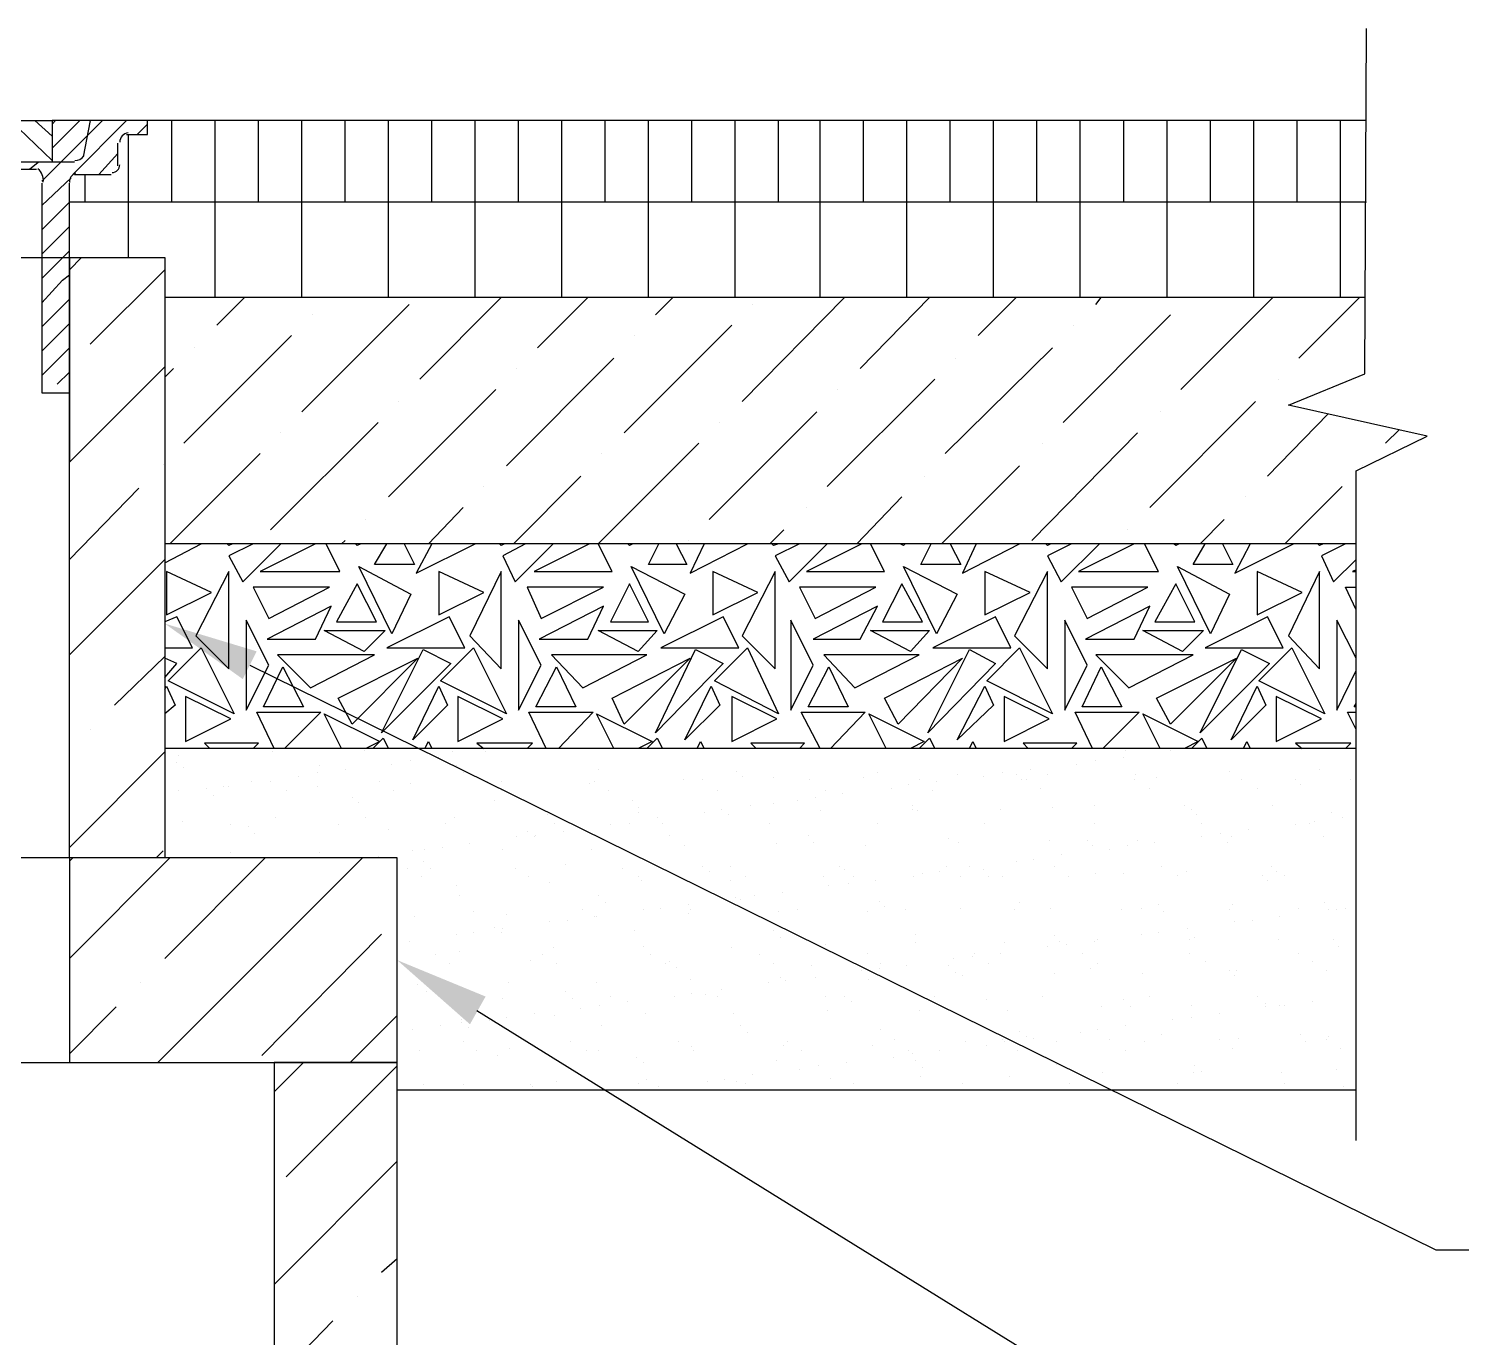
# Model space of a CAD drawing. Extents: x 8646 to 18206, y -17605 to -192.
# Drawn here: x 11475.99 to 11511, y -8097.04 to -8065.07 of the extents above; entities that cross this region are included whole.
import ezdxf

# ---------------------------------------------------------------- set-up
doc = ezdxf.new("R2010")
doc.units = 0
for name, color, linetype in [('PDF__0', 7, 'CONTINUOUS'), ('PDF__КОНСТРУКЦИЯ_КОЛОДЦА', 7, 'CONTINUOUS'), ('PDF__ПОС', 7, 'CONTINUOUS'), ('PDF__ПРОЕКТ', 7, 'CONTINUOUS'), ('PDF__УСИЛЕНИЕ', 7, 'CONTINUOUS')]:
    doc.layers.add(name, color=color, linetype=linetype)

msp = doc.modelspace()

# ---------------------------------------------------------------- linework, layer by layer
at = {"layer": 'PDF__0', "linetype": 'CONTINUOUS'}
for points in [[(11508.685, -8067.312), (11478.893, -8067.312)], [(11479.486, -8069.304), (11479.486, -8067.312)], [(11480.545, -8069.304), (11480.545, -8067.312)], [(11481.605, -8069.304), (11481.605, -8067.312)], [(11482.664, -8069.304), (11482.664, -8067.312)], [(11483.724, -8069.304), (11483.724, -8067.312)], [(11484.783, -8069.304), (11484.783, -8067.312)], [(11485.843, -8069.304), (11485.843, -8067.312)], [(11486.902, -8069.304), (11486.902, -8067.312)], [(11487.962, -8069.304), (11487.962, -8067.312)], [(11489.021, -8069.304), (11489.021, -8067.312)], [(11490.081, -8069.304), (11490.081, -8067.312)], [(11491.14, -8069.304), (11491.14, -8067.312)], [(11492.2, -8069.304), (11492.2, -8067.312)], [(11493.259, -8069.304), (11493.259, -8067.312)], [(11494.318, -8069.304), (11494.318, -8067.312)], [(11495.336, -8069.304), (11495.336, -8067.312)], [(11496.395, -8069.304), (11496.395, -8067.312)], [(11497.455, -8069.304), (11497.455, -8067.312)], [(11498.514, -8069.304), (11498.514, -8067.312)], [(11499.573, -8069.304), (11499.573, -8067.312)], [(11500.633, -8069.304), (11500.633, -8067.312)], [(11501.692, -8069.304), (11501.692, -8067.312)], [(11502.752, -8069.304), (11502.752, -8067.312)], [(11503.811, -8069.304), (11503.811, -8067.312)], [(11504.871, -8069.304), (11504.871, -8067.312)], [(11505.93, -8069.304), (11505.93, -8067.312)], [(11506.99, -8069.304), (11506.99, -8067.312)], [(11508.049, -8069.304), (11508.049, -8067.312)], [(11478.426, -8069.304), (11478.426, -8067.651)], [(11477.367, -8069.304), (11477.367, -8068.626)], [(11508.685, -8069.304), (11476.986, -8069.304)], [(11508.642, -8071.635), (11479.316, -8071.635)], [(11480.588, -8072.313), (11481.266, -8071.635)], [(11485.546, -8073.627), (11487.538, -8071.635)], [(11488.428, -8072.864), (11489.657, -8071.635)], [(11491.31, -8072.059), (11491.733, -8071.635)], [(11493.429, -8074.178), (11495.929, -8071.635)], [(11496.31, -8073.373), (11498.005, -8071.635)], [(11499.192, -8072.567), (11500.124, -8071.635)], [(11502.074, -8071.805), (11502.201, -8071.635)], [(11504.15, -8073.881), (11506.396, -8071.635)], [(11507.032, -8073.118), (11508.515, -8071.635)], [(11482.664, -8074.432), (11485.292, -8071.805)], [(11482.919, -8072.059), (11482.919, -8072.059)], [(11493.683, -8071.805), (11493.683, -8071.805)], [(11501.269, -8074.686), (11503.896, -8072.059)], [(11490.547, -8074.941), (11493.174, -8072.313)], [(11501.523, -8072.313), (11501.523, -8072.313)], [(11479.783, -8075.195), (11482.41, -8072.567)], [(11490.801, -8072.567), (11490.801, -8072.567)], [(11480.037, -8072.864), (11480.037, -8072.864)], [(11487.665, -8075.746), (11490.293, -8073.118)], [(11498.387, -8075.449), (11501.014, -8072.864)], [(11498.641, -8073.118), (11498.641, -8073.118)], [(11479.316, -8073.584), (11479.528, -8073.373)], [(11487.919, -8073.373), (11487.919, -8073.373)], [(11484.783, -8076.509), (11487.411, -8073.881)], [(11495.505, -8076.254), (11498.133, -8073.627)], [(11495.759, -8073.881), (11495.759, -8073.881)], [(11506.524, -8073.627), (11506.524, -8073.627)], [(11485.038, -8074.178), (11485.038, -8074.178)], [(11503.388, -8076.763), (11505.973, -8074.178)], [(11492.623, -8077.06), (11495.251, -8074.432)], [(11503.642, -8074.432), (11503.642, -8074.432)], [(11506.269, -8076), (11507.753, -8074.474)], [(11481.902, -8077.314), (11484.529, -8074.686)], [(11492.878, -8074.686), (11492.878, -8074.686)], [(11509.151, -8075.195), (11509.49, -8074.856)], [(11482.156, -8074.941), (11482.156, -8074.941)], [(11489.911, -8077.653), (11492.369, -8075.195)], [(11500.506, -8077.568), (11503.091, -8074.941)], [(11500.76, -8075.195), (11500.76, -8075.195)], [(11479.444, -8077.653), (11481.647, -8075.449)], [(11489.996, -8075.449), (11489.996, -8075.449)], [(11498.302, -8077.653), (11500.209, -8075.746)], [(11508.6, -8075.746), (11508.6, -8075.746)], [(11487.114, -8076.254), (11487.114, -8076.254)], [(11487.835, -8077.653), (11489.487, -8076)], [(11497.878, -8076), (11497.878, -8076)], [(11506.693, -8077.653), (11508.092, -8076.254)], [(11496.226, -8077.653), (11497.327, -8076.509)], [(11505.718, -8076.509), (11505.718, -8076.509)], [(11485.758, -8077.653), (11486.606, -8076.763)], [(11494.997, -8076.763), (11494.997, -8076.763)], [(11484.232, -8077.06), (11484.232, -8077.06)], [(11494.107, -8077.653), (11494.446, -8077.314)], [(11502.837, -8077.314), (11502.837, -8077.314)], [(11504.617, -8077.653), (11505.21, -8077.06)], [(11508.431, -8077.653), (11479.316, -8077.653)], [(11483.639, -8077.653), (11483.724, -8077.568)], [(11492.115, -8077.568), (11492.115, -8077.568)], [(11508.431, -8082.653), (11479.316, -8082.653)], [(11508.431, -8091.002), (11484.995, -8091.002)]]:
    msp.add_lwpolyline(points, dxfattribs=at)
at = {"layer": 'PDF__КОНСТРУКЦИЯ_КОЛОДЦА', "linetype": 'CONTINUOUS'}
msp.add_lwpolyline([(11508.431, -8092.231), (11508.431, -8075.873), (11510.168, -8075.025), (11506.778, -8074.263), (11508.642, -8073.5), (11508.685, -8065.066)], dxfattribs=at)
at = {"layer": 'PDF__ПОС', "linetype": 'CONTINUOUS'}
for points in [[(11479.316, -8078.119), (11480.206, -8077.653)], [(11480.969, -8077.653), (11480.884, -8077.695), (11480.842, -8077.653)], [(11481.478, -8077.653), (11480.884, -8077.949), (11481.223, -8078.585), (11482.156, -8077.653)], [(11483.003, -8077.653), (11481.647, -8078.331), (11483.597, -8078.331), (11483.258, -8077.653)], [(11484.105, -8077.653), (11484.02, -8077.695), (11483.978, -8077.653)], [(11485.165, -8077.653), (11485.419, -8078.161), (11484.444, -8078.161), (11484.741, -8077.653)], [(11485.843, -8077.653), (11485.461, -8078.373), (11486.902, -8077.653)], [(11487.623, -8077.653), (11487.538, -8077.695), (11487.496, -8077.653)], [(11488.131, -8077.653), (11487.58, -8077.949), (11487.877, -8078.585), (11488.809, -8077.653)], [(11489.699, -8077.653), (11488.343, -8078.331), (11490.25, -8078.331), (11489.911, -8077.653)], [(11490.759, -8077.653), (11490.674, -8077.695), (11490.632, -8077.653)], [(11491.818, -8077.653), (11492.072, -8078.161), (11491.14, -8078.161), (11491.394, -8077.653)], [(11492.496, -8077.653), (11492.157, -8078.373), (11493.556, -8077.653)], [(11494.318, -8077.653), (11494.191, -8077.695), (11494.149, -8077.653)], [(11494.827, -8077.653), (11494.234, -8077.949), (11494.573, -8078.585), (11495.505, -8077.653)], [(11496.353, -8077.653), (11494.997, -8078.331), (11496.904, -8078.331), (11496.565, -8077.653)], [(11497.412, -8077.653), (11497.37, -8077.695), (11497.285, -8077.653)], [(11498.514, -8077.653), (11498.768, -8078.161), (11497.794, -8078.161), (11498.048, -8077.653)], [(11499.15, -8077.653), (11498.811, -8078.373), (11500.209, -8077.653)], [(11500.972, -8077.653), (11500.887, -8077.695), (11500.845, -8077.653)], [(11501.48, -8077.653), (11500.887, -8077.949), (11501.226, -8078.585), (11502.159, -8077.653)], [(11503.006, -8077.653), (11501.65, -8078.331), (11503.599, -8078.331), (11503.26, -8077.653)], [(11504.108, -8077.653), (11504.023, -8077.695), (11503.981, -8077.653)], [(11505.167, -8077.653), (11505.422, -8078.161), (11504.447, -8078.161), (11504.744, -8077.653)], [(11505.845, -8077.653), (11505.464, -8078.373), (11506.905, -8077.653)], [(11507.625, -8077.653), (11507.541, -8077.695), (11507.498, -8077.653)], [(11508.176, -8077.653), (11507.583, -8077.949), (11507.88, -8078.585), (11508.431, -8078.034)], [(11508.431, -8078.288), (11508.346, -8078.331), (11508.431, -8078.331)], [(11508.431, -8079.263), (11508.176, -8078.712), (11508.431, -8078.712)], [(11479.316, -8080.196), (11479.995, -8080.196), (11479.613, -8079.433), (11479.316, -8079.56)], [(11508.431, -8080.45), (11507.964, -8079.517), (11507.964, -8081.721), (11508.431, -8080.746)], [(11479.316, -8080.916), (11479.613, -8080.577), (11479.316, -8080.45)], [(11479.316, -8081.213), (11479.359, -8081.128), (11479.571, -8081.594), (11479.316, -8081.806)], [(11508.431, -8081.636), (11508.388, -8081.636), (11508.431, -8081.552)], [(11481.986, -8082.653), (11481.563, -8081.764), (11483.131, -8081.764), (11482.241, -8082.653)], [(11483.639, -8082.653), (11483.215, -8081.806), (11484.571, -8082.484), (11484.232, -8082.653)], [(11488.64, -8082.653), (11488.216, -8081.764), (11489.784, -8081.764), (11488.936, -8082.653)], [(11490.293, -8082.653), (11489.869, -8081.806), (11491.225, -8082.484), (11490.886, -8082.653)], [(11495.336, -8082.653), (11494.869, -8081.764), (11496.437, -8081.764), (11495.59, -8082.653)], [(11496.946, -8082.653), (11496.522, -8081.806), (11497.878, -8082.484), (11497.539, -8082.653)], [(11501.989, -8082.653), (11501.565, -8081.764), (11503.133, -8081.764), (11502.243, -8082.653)], [(11503.642, -8082.653), (11503.218, -8081.806), (11504.574, -8082.484), (11504.235, -8082.653)], [(11508.431, -8082.187), (11508.219, -8081.764), (11508.431, -8081.764)], [(11481.478, -8082.653), (11481.605, -8082.526), (11480.291, -8082.526), (11480.418, -8082.653)], [(11484.402, -8082.653), (11484.656, -8082.399), (11484.783, -8082.653)], [(11485.673, -8082.653), (11485.758, -8082.484), (11485.843, -8082.653)], [(11488.174, -8082.653), (11488.301, -8082.526), (11486.945, -8082.526), (11487.114, -8082.653)], [(11491.098, -8082.653), (11491.352, -8082.399), (11491.479, -8082.653)], [(11492.327, -8082.653), (11492.411, -8082.484), (11492.496, -8082.653)], [(11494.827, -8082.653), (11494.954, -8082.526), (11493.64, -8082.526), (11493.768, -8082.653)], [(11497.751, -8082.653), (11498.005, -8082.399), (11498.133, -8082.653)], [(11498.98, -8082.653), (11499.065, -8082.484), (11499.15, -8082.653)], [(11501.48, -8082.653), (11501.608, -8082.526), (11500.294, -8082.526), (11500.421, -8082.653)], [(11504.405, -8082.653), (11504.659, -8082.399), (11504.786, -8082.653)], [(11505.676, -8082.653), (11505.761, -8082.484), (11505.845, -8082.653)], [(11508.176, -8082.653), (11508.303, -8082.526), (11506.947, -8082.526), (11507.117, -8082.653)], [(11482.707, -8082.653), (11482.707, -8082.653)], [(11482.707, -8082.653), (11482.707, -8082.653)], [(11489.36, -8082.653), (11489.36, -8082.653)], [(11489.36, -8082.653), (11489.36, -8082.653)], [(11496.014, -8082.653), (11496.014, -8082.653)], [(11496.014, -8082.653), (11496.014, -8082.653)], [(11502.709, -8082.653), (11502.709, -8082.653)], [(11502.709, -8082.653), (11502.709, -8082.653)]]:
    msp.add_lwpolyline(points, dxfattribs=at)
for points in [[(11479.359, -8078.331), (11479.359, -8079.39), (11480.461, -8078.839)], [(11480.079, -8079.899), (11480.884, -8080.704), (11480.884, -8078.331)], [(11485.334, -8078.882), (11484.868, -8079.856), (11484.063, -8078.204)], [(11486.012, -8078.331), (11486.012, -8079.39), (11487.114, -8078.839)], [(11486.775, -8079.899), (11487.538, -8080.704), (11487.538, -8078.331)], [(11492.03, -8078.882), (11491.522, -8079.856), (11490.716, -8078.204)], [(11492.708, -8078.331), (11492.708, -8079.39), (11493.81, -8078.839)], [(11493.429, -8079.899), (11494.234, -8080.704), (11494.234, -8078.331)], [(11498.684, -8078.882), (11498.175, -8079.856), (11497.37, -8078.204)], [(11499.362, -8078.331), (11499.362, -8079.39), (11500.463, -8078.839)], [(11500.082, -8079.899), (11500.887, -8080.704), (11500.887, -8078.331)], [(11505.337, -8078.882), (11504.871, -8079.856), (11504.066, -8078.204)], [(11506.015, -8078.331), (11506.015, -8079.39), (11507.117, -8078.839)], [(11506.778, -8079.899), (11507.541, -8080.704), (11507.541, -8078.331)], [(11483.342, -8078.712), (11481.478, -8078.712), (11481.859, -8079.475)], [(11484.02, -8078.628), (11483.512, -8079.56), (11484.487, -8079.56)], [(11490.038, -8078.712), (11488.174, -8078.712), (11488.513, -8079.475)], [(11490.674, -8078.628), (11490.208, -8079.56), (11491.14, -8079.56)], [(11496.692, -8078.712), (11494.827, -8078.712), (11495.208, -8079.475)], [(11497.327, -8078.628), (11496.861, -8079.56), (11497.836, -8079.56)], [(11503.345, -8078.712), (11501.48, -8078.712), (11501.862, -8079.475)], [(11504.023, -8078.628), (11503.515, -8079.56), (11504.489, -8079.56)], [(11483.003, -8079.984), (11483.385, -8079.178), (11481.817, -8079.984)], [(11486.267, -8079.433), (11484.741, -8080.196), (11486.648, -8080.196)], [(11489.657, -8079.984), (11490.038, -8079.178), (11488.47, -8079.984)], [(11492.962, -8079.433), (11491.437, -8080.196), (11493.344, -8080.196)], [(11496.31, -8079.984), (11496.734, -8079.178), (11495.166, -8079.984)], [(11499.616, -8079.433), (11498.09, -8080.196), (11499.997, -8080.196)], [(11503.006, -8079.984), (11503.388, -8079.178), (11501.82, -8079.984)], [(11506.269, -8079.433), (11504.744, -8080.196), (11506.651, -8080.196)], [(11481.308, -8079.517), (11481.308, -8081.721), (11481.859, -8080.619)], [(11484.699, -8079.772), (11484.19, -8080.28), (11483.215, -8079.772)], [(11487.962, -8079.517), (11487.962, -8081.721), (11488.513, -8080.619)], [(11491.352, -8079.772), (11490.886, -8080.28), (11489.911, -8079.772)], [(11494.615, -8079.517), (11494.615, -8081.721), (11495.166, -8080.619)], [(11498.005, -8079.772), (11497.539, -8080.28), (11496.565, -8079.772)], [(11501.311, -8079.517), (11501.311, -8081.721), (11501.862, -8080.619)], [(11504.701, -8079.772), (11504.193, -8080.28), (11503.218, -8079.772)], [(11480.206, -8080.196), (11481.012, -8081.806), (11479.401, -8081.001)], [(11484.444, -8080.365), (11482.071, -8080.365), (11482.876, -8081.17)], [(11483.554, -8081.425), (11485.504, -8080.45), (11483.893, -8082.06)], [(11485.631, -8080.238), (11486.309, -8080.577), (11484.614, -8082.272)], [(11486.86, -8080.196), (11487.665, -8081.806), (11486.055, -8081.001)], [(11491.098, -8080.365), (11488.767, -8080.365), (11489.53, -8081.17)], [(11490.25, -8081.425), (11492.157, -8080.45), (11490.547, -8082.06)], [(11492.284, -8080.238), (11492.962, -8080.577), (11491.31, -8082.272)], [(11493.556, -8080.196), (11494.318, -8081.806), (11492.75, -8081.001)], [(11497.751, -8080.365), (11495.42, -8080.365), (11496.183, -8081.17)], [(11496.904, -8081.425), (11498.811, -8080.45), (11497.243, -8082.06)], [(11498.98, -8080.238), (11499.616, -8080.577), (11497.963, -8082.272)], [(11500.209, -8080.196), (11501.014, -8081.806), (11499.404, -8081.001)], [(11504.447, -8080.365), (11502.074, -8080.365), (11502.879, -8081.17)], [(11503.557, -8081.425), (11505.506, -8080.45), (11503.896, -8082.06)], [(11505.634, -8080.238), (11506.312, -8080.577), (11504.617, -8082.272)], [(11506.863, -8080.196), (11507.668, -8081.806), (11506.057, -8081.001)], [(11482.198, -8080.662), (11482.707, -8081.636), (11481.732, -8081.636)], [(11488.894, -8080.662), (11489.36, -8081.636), (11488.385, -8081.636)], [(11495.547, -8080.662), (11496.014, -8081.636), (11495.039, -8081.636)], [(11502.201, -8080.662), (11502.709, -8081.636), (11501.735, -8081.636)], [(11486.012, -8081.128), (11486.224, -8081.594), (11485.377, -8082.442)], [(11492.666, -8081.128), (11492.878, -8081.594), (11492.03, -8082.442)], [(11499.362, -8081.128), (11499.573, -8081.594), (11498.684, -8082.442)], [(11506.015, -8081.128), (11506.227, -8081.594), (11505.379, -8082.442)], [(11480.927, -8081.933), (11479.825, -8081.382), (11479.825, -8082.484)], [(11487.58, -8081.933), (11486.478, -8081.382), (11486.478, -8082.484)], [(11494.276, -8081.933), (11493.174, -8081.382), (11493.174, -8082.484)], [(11500.93, -8081.933), (11499.828, -8081.382), (11499.828, -8082.484)], [(11507.583, -8081.933), (11506.481, -8081.382), (11506.481, -8082.484)]]:
    msp.add_lwpolyline(points, close=True, dxfattribs=at)
at = {"layer": 'PDF__ПРОЕКТ', "linetype": 'CONTINUOUS'}
for points in [[(11478.426, -8070.66), (11478.426, -8069.304)], [(11480.545, -8071.635), (11480.545, -8069.304)], [(11482.664, -8071.635), (11482.664, -8069.304)], [(11484.783, -8071.635), (11484.783, -8069.304)], [(11486.902, -8071.635), (11486.902, -8069.304)], [(11489.021, -8071.635), (11489.021, -8069.304)], [(11491.14, -8071.635), (11491.14, -8069.304)], [(11493.259, -8071.635), (11493.259, -8069.304)], [(11495.336, -8071.635), (11495.336, -8069.304)], [(11497.455, -8071.635), (11497.455, -8069.304)], [(11499.573, -8071.635), (11499.573, -8069.304)], [(11501.692, -8071.635), (11501.692, -8069.304)], [(11503.811, -8071.635), (11503.811, -8069.304)], [(11505.93, -8071.635), (11505.93, -8069.304)], [(11508.049, -8071.635), (11508.049, -8069.304)], [(11479.655, -8082.823), (11479.655, -8082.823)], [(11481.944, -8082.738), (11481.944, -8082.738)], [(11484.19, -8082.696), (11484.19, -8082.696)], [(11485.334, -8082.95), (11485.334, -8082.95)], [(11486.012, -8082.865), (11486.012, -8082.865)], [(11486.351, -8082.738), (11486.351, -8082.738)], [(11487.157, -8082.738), (11487.157, -8082.738)], [(11487.58, -8082.653), (11487.58, -8082.653)], [(11502.074, -8082.95), (11502.074, -8082.95)], [(11502.752, -8082.865), (11502.752, -8082.865)], [(11502.794, -8082.696), (11502.794, -8082.696)], [(11503.896, -8082.696), (11503.896, -8082.696)], [(11504.32, -8082.653), (11504.32, -8082.653)], [(11479.613, -8082.993), (11479.613, -8082.993)], [(11479.783, -8083.12), (11479.783, -8083.12)], [(11482.58, -8083.332), (11482.58, -8083.332)], [(11483.046, -8083.247), (11483.046, -8083.247)], [(11483.088, -8083.077), (11483.088, -8083.077)], [(11483.724, -8083.162), (11483.724, -8083.162)], [(11484.868, -8083.035), (11484.868, -8083.035)], [(11486.436, -8083.077), (11486.436, -8083.077)], [(11486.606, -8083.247), (11486.606, -8083.247)], [(11489.911, -8083.162), (11489.911, -8083.162)], [(11493.301, -8083.204), (11493.301, -8083.204)], [(11493.429, -8083.332), (11493.429, -8083.332)], [(11496.734, -8083.247), (11496.734, -8083.247)], [(11498.684, -8083.289), (11498.684, -8083.289)], [(11499.319, -8083.332), (11499.319, -8083.332)], [(11499.785, -8083.247), (11499.785, -8083.247)], [(11500.124, -8083.289), (11500.124, -8083.289)], [(11500.463, -8083.162), (11500.463, -8083.162)], [(11500.887, -8083.289), (11500.887, -8083.289)], [(11501.608, -8083.035), (11501.608, -8083.035)], [(11503.049, -8083.289), (11503.049, -8083.289)], [(11505.337, -8083.204), (11505.337, -8083.204)], [(11507.541, -8083.162), (11507.541, -8083.162)], [(11479.655, -8083.671), (11479.655, -8083.671)], [(11480.334, -8083.628), (11480.334, -8083.628)], [(11480.757, -8083.586), (11480.757, -8083.586)], [(11480.884, -8083.586), (11480.884, -8083.586)], [(11481.435, -8083.459), (11481.435, -8083.459)], [(11481.902, -8083.459), (11481.902, -8083.459)], [(11482.283, -8083.671), (11482.283, -8083.671)], [(11483.046, -8083.586), (11483.046, -8083.586)], [(11484.571, -8083.459), (11484.571, -8083.459)], [(11484.91, -8083.671), (11484.91, -8083.671)], [(11485.334, -8083.501), (11485.334, -8083.501)], [(11487.199, -8083.459), (11487.199, -8083.459)], [(11487.538, -8083.459), (11487.538, -8083.459)], [(11487.538, -8083.671), (11487.538, -8083.671)], [(11489.699, -8083.501), (11489.699, -8083.501)], [(11489.826, -8083.459), (11489.826, -8083.459)], [(11490.165, -8083.671), (11490.165, -8083.671)], [(11491.988, -8083.416), (11491.988, -8083.416)], [(11492.454, -8083.416), (11492.454, -8083.416)], [(11492.835, -8083.671), (11492.835, -8083.671)], [(11494.191, -8083.374), (11494.191, -8083.374)], [(11495.081, -8083.416), (11495.081, -8083.416)], [(11495.463, -8083.671), (11495.463, -8083.671)], [(11496.395, -8083.374), (11496.395, -8083.374)], [(11497.073, -8083.628), (11497.073, -8083.628)], [(11497.497, -8083.543), (11497.497, -8083.543)], [(11497.751, -8083.416), (11497.751, -8083.416)], [(11498.09, -8083.671), (11498.09, -8083.671)], [(11498.175, -8083.459), (11498.175, -8083.459)], [(11500.252, -8083.416), (11500.252, -8083.416)], [(11500.379, -8083.416), (11500.379, -8083.416)], [(11500.718, -8083.628), (11500.718, -8083.628)], [(11503.006, -8083.416), (11503.006, -8083.416)], [(11503.388, -8083.628), (11503.388, -8083.628)], [(11503.557, -8083.374), (11503.557, -8083.374)], [(11505.634, -8083.416), (11505.634, -8083.416)], [(11506.015, -8083.628), (11506.015, -8083.628)], [(11506.947, -8083.416), (11506.947, -8083.416)], [(11507.074, -8083.543), (11507.074, -8083.543)], [(11508.303, -8083.416), (11508.303, -8083.416)], [(11480.503, -8083.798), (11480.503, -8083.798)], [(11483.893, -8083.84), (11483.893, -8083.84)], [(11484.063, -8083.967), (11484.063, -8083.967)], [(11487.368, -8083.925), (11487.368, -8083.925)], [(11490.759, -8083.925), (11490.759, -8083.925)], [(11494.191, -8084.01), (11494.191, -8084.01)], [(11494.785, -8083.925), (11494.785, -8083.925)], [(11495.208, -8083.84), (11495.208, -8083.84)], [(11495.887, -8083.755), (11495.887, -8083.755)], [(11482.029, -8084.349), (11482.029, -8084.349)], [(11484.232, -8084.349), (11484.232, -8084.349)], [(11486.394, -8084.349), (11486.394, -8084.349)], [(11488.682, -8084.264), (11488.682, -8084.264)], [(11490.886, -8084.094), (11490.886, -8084.094)], [(11490.886, -8084.222), (11490.886, -8084.222)], [(11491.352, -8084.349), (11491.352, -8084.349)], [(11492.496, -8084.222), (11492.496, -8084.222)], [(11492.92, -8084.137), (11492.92, -8084.137)], [(11493.09, -8084.264), (11493.09, -8084.264)], [(11493.64, -8084.052), (11493.64, -8084.052)], [(11495.336, -8084.179), (11495.336, -8084.179)], [(11497.582, -8084.052), (11497.582, -8084.052)], [(11497.582, -8084.137), (11497.582, -8084.137)], [(11497.709, -8084.179), (11497.709, -8084.179)], [(11499.743, -8084.137), (11499.743, -8084.137)], [(11501.014, -8084.094), (11501.014, -8084.094)], [(11502.031, -8084.052), (11502.031, -8084.052)], [(11504.235, -8084.052), (11504.235, -8084.052)], [(11504.405, -8084.137), (11504.405, -8084.137)], [(11504.532, -8084.264), (11504.532, -8084.264)], [(11506.396, -8084.052), (11506.396, -8084.052)], [(11507.837, -8084.222), (11507.837, -8084.222)], [(11508.092, -8084.349), (11508.092, -8084.349)], [(11479.74, -8084.433), (11479.74, -8084.433)], [(11480.927, -8084.518), (11480.927, -8084.518)], [(11481.351, -8084.561), (11481.351, -8084.561)], [(11481.52, -8084.73), (11481.52, -8084.73)], [(11483.554, -8084.518), (11483.554, -8084.518)], [(11484.783, -8084.645), (11484.783, -8084.645)], [(11486.182, -8084.476), (11486.182, -8084.476)], [(11488.174, -8084.688), (11488.174, -8084.688)], [(11488.852, -8084.476), (11488.852, -8084.476)], [(11489.064, -8084.688), (11489.064, -8084.688)], [(11490.208, -8084.518), (11490.208, -8084.518)], [(11490.674, -8084.476), (11490.674, -8084.476)], [(11491.479, -8084.476), (11491.479, -8084.476)], [(11494.107, -8084.476), (11494.107, -8084.476)], [(11496.734, -8084.476), (11496.734, -8084.476)], [(11499.362, -8084.476), (11499.362, -8084.476)], [(11502.031, -8084.476), (11502.031, -8084.476)], [(11504.659, -8084.476), (11504.659, -8084.476)], [(11505.125, -8084.73), (11505.125, -8084.73)], [(11505.803, -8084.645), (11505.803, -8084.645)], [(11506.947, -8084.518), (11506.947, -8084.518)], [(11507.286, -8084.476), (11507.286, -8084.476)], [(11507.414, -8084.433), (11507.414, -8084.433)], [(11486.097, -8085.069), (11486.097, -8085.069)], [(11486.775, -8084.984), (11486.775, -8084.984)], [(11487.919, -8084.815), (11487.919, -8084.815)], [(11488.343, -8084.815), (11488.343, -8084.815)], [(11488.385, -8084.772), (11488.385, -8084.772)], [(11491.649, -8084.772), (11491.649, -8084.772)], [(11492.03, -8085.027), (11492.03, -8085.027)], [(11494.276, -8084.984), (11494.276, -8084.984)], [(11495.039, -8084.772), (11495.039, -8084.772)], [(11495.166, -8084.942), (11495.166, -8084.942)], [(11496.437, -8085.027), (11496.437, -8085.027)], [(11498.472, -8084.857), (11498.472, -8084.857)], [(11498.726, -8084.942), (11498.726, -8084.942)], [(11500.93, -8084.9), (11500.93, -8084.9)], [(11501.862, -8084.9), (11501.862, -8084.9)], [(11501.989, -8085.027), (11501.989, -8085.027)], [(11502.837, -8085.027), (11502.837, -8085.027)], [(11503.091, -8084.9), (11503.091, -8084.9)], [(11503.515, -8084.942), (11503.515, -8084.942)], [(11504.659, -8084.815), (11504.659, -8084.815)], [(11505.295, -8084.942), (11505.295, -8084.942)], [(11505.379, -8084.815), (11505.379, -8084.815)], [(11507.625, -8084.815), (11507.625, -8084.815)], [(11480.927, -8085.196), (11480.927, -8085.196)], [(11483.088, -8085.196), (11483.088, -8085.196)], [(11484.529, -8085.281), (11484.529, -8085.281)], [(11485.377, -8085.154), (11485.377, -8085.154)], [(11485.631, -8085.408), (11485.631, -8085.408)], [(11485.673, -8085.111), (11485.673, -8085.111)], [(11487.58, -8085.111), (11487.58, -8085.111)], [(11489.742, -8085.111), (11489.742, -8085.111)], [(11500.124, -8085.408), (11500.124, -8085.408)], [(11500.548, -8085.366), (11500.548, -8085.366)], [(11501.226, -8085.239), (11501.226, -8085.239)], [(11502.413, -8085.111), (11502.413, -8085.111)], [(11485.249, -8085.578), (11485.249, -8085.578)], [(11485.588, -8085.79), (11485.588, -8085.79)], [(11485.8, -8085.578), (11485.8, -8085.578)], [(11487.877, -8085.578), (11487.877, -8085.578)], [(11488.216, -8085.79), (11488.216, -8085.79)], [(11489.106, -8085.493), (11489.106, -8085.493)], [(11490.504, -8085.578), (11490.504, -8085.578)], [(11490.886, -8085.79), (11490.886, -8085.79)], [(11492.454, -8085.535), (11492.454, -8085.535)], [(11492.623, -8085.662), (11492.623, -8085.662)], [(11493.132, -8085.535), (11493.132, -8085.535)], [(11493.513, -8085.79), (11493.513, -8085.79)], [(11495.42, -8085.79), (11495.42, -8085.79)], [(11495.802, -8085.535), (11495.802, -8085.535)], [(11495.929, -8085.62), (11495.929, -8085.62)], [(11496.141, -8085.79), (11496.141, -8085.79)], [(11497.624, -8085.79), (11497.624, -8085.79)], [(11497.836, -8085.705), (11497.836, -8085.705)], [(11498.26, -8085.662), (11498.26, -8085.662)], [(11498.429, -8085.535), (11498.429, -8085.535)], [(11498.768, -8085.79), (11498.768, -8085.79)], [(11498.98, -8085.535), (11498.98, -8085.535)], [(11499.319, -8085.62), (11499.319, -8085.62)], [(11499.446, -8085.79), (11499.446, -8085.79)], [(11499.785, -8085.79), (11499.785, -8085.79)], [(11501.057, -8085.535), (11501.057, -8085.535)], [(11501.396, -8085.79), (11501.396, -8085.79)], [(11502.074, -8085.705), (11502.074, -8085.705)], [(11502.752, -8085.705), (11502.752, -8085.705)], [(11503.684, -8085.535), (11503.684, -8085.535)], [(11504.066, -8085.747), (11504.066, -8085.747)], [(11504.277, -8085.662), (11504.277, -8085.662)], [(11506.142, -8085.747), (11506.142, -8085.747)], [(11506.354, -8085.535), (11506.354, -8085.535)], [(11506.481, -8085.662), (11506.481, -8085.662)], [(11506.693, -8085.747), (11506.693, -8085.747)], [(11486.436, -8086.001), (11486.436, -8086.001)], [(11488.725, -8085.917), (11488.725, -8085.917)], [(11490.971, -8085.874), (11490.971, -8085.874)], [(11493.132, -8085.874), (11493.132, -8085.874)], [(11495.547, -8086.001), (11495.547, -8086.001)], [(11496.014, -8085.959), (11496.014, -8085.959)], [(11496.692, -8085.874), (11496.692, -8085.874)], [(11506.269, -8085.874), (11506.269, -8085.874)], [(11486.521, -8086.256), (11486.521, -8086.256)], [(11489.911, -8086.256), (11489.911, -8086.256)], [(11490.081, -8086.425), (11490.081, -8086.425)], [(11492.115, -8086.468), (11492.115, -8086.468)], [(11493.259, -8086.298), (11493.259, -8086.298)], [(11493.386, -8086.34), (11493.386, -8086.34)], [(11493.725, -8086.256), (11493.725, -8086.256)], [(11494.403, -8086.171), (11494.403, -8086.171)], [(11496.776, -8086.383), (11496.776, -8086.383)], [(11500.209, -8086.425), (11500.209, -8086.425)], [(11503.599, -8086.468), (11503.599, -8086.468)], [(11505.422, -8086.468), (11505.422, -8086.468)], [(11507.668, -8086.425), (11507.668, -8086.425)], [(11485.419, -8086.764), (11485.419, -8086.764)], [(11486.86, -8086.637), (11486.86, -8086.637)], [(11487.665, -8086.722), (11487.665, -8086.722)], [(11489.53, -8086.595), (11489.53, -8086.595)], [(11489.826, -8086.764), (11489.826, -8086.764)], [(11489.869, -8086.764), (11489.869, -8086.764)], [(11491.013, -8086.595), (11491.013, -8086.595)], [(11491.437, -8086.552), (11491.437, -8086.552)], [(11492.115, -8086.679), (11492.115, -8086.679)], [(11492.157, -8086.595), (11492.157, -8086.595)], [(11494.318, -8086.637), (11494.318, -8086.637)], [(11494.785, -8086.595), (11494.785, -8086.595)], [(11496.48, -8086.637), (11496.48, -8086.637)], [(11496.904, -8086.51), (11496.904, -8086.51)], [(11497.412, -8086.595), (11497.412, -8086.595)], [(11498.768, -8086.552), (11498.768, -8086.552)], [(11500.082, -8086.595), (11500.082, -8086.595)], [(11500.972, -8086.552), (11500.972, -8086.552)], [(11502.709, -8086.595), (11502.709, -8086.595)], [(11503.176, -8086.552), (11503.176, -8086.552)], [(11503.727, -8086.637), (11503.727, -8086.637)], [(11505.337, -8086.595), (11505.337, -8086.595)], [(11506.566, -8086.764), (11506.566, -8086.764)], [(11507.032, -8086.552), (11507.032, -8086.552)], [(11507.753, -8086.595), (11507.753, -8086.595)], [(11507.964, -8086.595), (11507.964, -8086.595)], [(11508.176, -8086.552), (11508.176, -8086.552)], [(11486.436, -8087.188), (11486.436, -8087.188)], [(11486.86, -8087.146), (11486.86, -8087.146)], [(11487.368, -8087.018), (11487.368, -8087.018)], [(11487.538, -8087.146), (11487.538, -8087.146)], [(11487.58, -8087.061), (11487.58, -8087.061)], [(11488.725, -8086.891), (11488.725, -8086.891)], [(11489.148, -8086.849), (11489.148, -8086.849)], [(11490.801, -8087.103), (11490.801, -8087.103)], [(11494.191, -8087.103), (11494.191, -8087.103)], [(11497.666, -8087.188), (11497.666, -8087.188)], [(11503.176, -8087.188), (11503.176, -8087.188)], [(11503.599, -8087.146), (11503.599, -8087.146)], [(11504.32, -8087.061), (11504.32, -8087.061)], [(11505.464, -8086.891), (11505.464, -8086.891)], [(11505.888, -8086.849), (11505.888, -8086.849)], [(11485.292, -8087.358), (11485.292, -8087.358)], [(11488.809, -8087.527), (11488.809, -8087.527)], [(11491.013, -8087.485), (11491.013, -8087.485)], [(11493.174, -8087.527), (11493.174, -8087.527)], [(11494.361, -8087.273), (11494.361, -8087.273)], [(11495.463, -8087.442), (11495.463, -8087.442)], [(11497.666, -8087.4), (11497.666, -8087.4)], [(11499.828, -8087.4), (11499.828, -8087.4)], [(11500.887, -8087.485), (11500.887, -8087.485)], [(11501.057, -8087.23), (11501.057, -8087.23)], [(11501.184, -8087.358), (11501.184, -8087.358)], [(11501.353, -8087.442), (11501.353, -8087.442)], [(11502.031, -8087.358), (11502.031, -8087.358)], [(11502.116, -8087.315), (11502.116, -8087.315)], [(11504.362, -8087.315), (11504.362, -8087.315)], [(11504.489, -8087.273), (11504.489, -8087.273)], [(11506.524, -8087.315), (11506.524, -8087.315)], [(11507.88, -8087.315), (11507.88, -8087.315)], [(11508.007, -8087.485), (11508.007, -8087.485)], [(11485.928, -8087.697), (11485.928, -8087.697)], [(11486.521, -8087.612), (11486.521, -8087.612)], [(11488.258, -8087.824), (11488.258, -8087.824)], [(11488.555, -8087.697), (11488.555, -8087.697)], [(11491.182, -8087.697), (11491.182, -8087.697)], [(11491.649, -8087.866), (11491.649, -8087.866)], [(11493.852, -8087.697), (11493.852, -8087.697)], [(11496.48, -8087.654), (11496.48, -8087.654)], [(11498.599, -8087.781), (11498.599, -8087.781)], [(11499.065, -8087.739), (11499.065, -8087.739)], [(11499.107, -8087.654), (11499.107, -8087.654)], [(11499.743, -8087.654), (11499.743, -8087.654)], [(11501.735, -8087.654), (11501.735, -8087.654)], [(11504.362, -8087.654), (11504.362, -8087.654)], [(11504.744, -8087.866), (11504.744, -8087.866)], [(11507.032, -8087.654), (11507.032, -8087.654)], [(11507.371, -8087.866), (11507.371, -8087.866)], [(11484.995, -8087.908), (11484.995, -8087.908)], [(11486.267, -8087.908), (11486.267, -8087.908)], [(11488.894, -8087.908), (11488.894, -8087.908)], [(11491.564, -8087.908), (11491.564, -8087.908)], [(11491.818, -8087.993), (11491.818, -8087.993)], [(11494.191, -8087.908), (11494.191, -8087.908)], [(11495.124, -8087.951), (11495.124, -8087.951)], [(11496.353, -8088.078), (11496.353, -8088.078)], [(11496.776, -8088.036), (11496.776, -8088.036)], [(11496.819, -8087.908), (11496.819, -8087.908)], [(11497.455, -8087.951), (11497.455, -8087.951)], [(11498.472, -8087.951), (11498.472, -8087.951)], [(11498.641, -8088.12), (11498.641, -8088.12)], [(11498.811, -8088.205), (11498.811, -8088.205)], [(11499.446, -8087.908), (11499.446, -8087.908)], [(11501.057, -8088.163), (11501.057, -8088.163)], [(11501.947, -8088.036), (11501.947, -8088.036)], [(11502.116, -8087.908), (11502.116, -8087.908)], [(11503.218, -8088.163), (11503.218, -8088.163)], [(11505.337, -8088.078), (11505.337, -8088.078)], [(11505.464, -8088.205), (11505.464, -8088.205)], [(11505.506, -8088.078), (11505.506, -8088.078)], [(11507.71, -8088.078), (11507.71, -8088.078)], [(11485.504, -8088.417), (11485.504, -8088.417)], [(11485.716, -8088.587), (11485.716, -8088.587)], [(11487.707, -8088.375), (11487.707, -8088.375)], [(11489.106, -8088.587), (11489.106, -8088.587)], [(11489.869, -8088.375), (11489.869, -8088.375)], [(11492.157, -8088.29), (11492.157, -8088.29)], [(11492.92, -8088.544), (11492.92, -8088.544)], [(11494.064, -8088.375), (11494.064, -8088.375)], [(11494.361, -8088.247), (11494.361, -8088.247)], [(11494.488, -8088.332), (11494.488, -8088.332)], [(11495.208, -8088.247), (11495.208, -8088.247)], [(11496.522, -8088.29), (11496.522, -8088.29)], [(11487.58, -8088.756), (11487.58, -8088.756)], [(11489.275, -8088.756), (11489.275, -8088.756)], [(11489.953, -8088.926), (11489.953, -8088.926)], [(11490.208, -8088.714), (11490.208, -8088.714)], [(11490.632, -8088.841), (11490.632, -8088.841)], [(11491.776, -8088.714), (11491.776, -8088.714)], [(11492.2, -8088.629), (11492.2, -8088.629)], [(11492.539, -8088.671), (11492.539, -8088.671)], [(11492.835, -8088.714), (11492.835, -8088.714)], [(11495.463, -8088.714), (11495.463, -8088.714)], [(11495.929, -8088.714), (11495.929, -8088.714)], [(11496.098, -8088.841), (11496.098, -8088.841)], [(11498.133, -8088.714), (11498.133, -8088.714)], [(11499.404, -8088.798), (11499.404, -8088.798)], [(11500.76, -8088.714), (11500.76, -8088.714)], [(11502.752, -8088.798), (11502.752, -8088.798)], [(11503.388, -8088.714), (11503.388, -8088.714)], [(11504.405, -8088.926), (11504.405, -8088.926)], [(11506.015, -8088.714), (11506.015, -8088.714)], [(11506.227, -8088.883), (11506.227, -8088.883)], [(11506.566, -8088.926), (11506.566, -8088.926)], [(11506.693, -8088.926), (11506.693, -8088.926)], [(11507.371, -8088.841), (11507.371, -8088.841)], [(11486.563, -8089.265), (11486.563, -8089.265)], [(11487.665, -8089.222), (11487.665, -8089.222)], [(11488.343, -8089.137), (11488.343, -8089.137)], [(11488.852, -8089.18), (11488.852, -8089.18)], [(11489.487, -8089.01), (11489.487, -8089.01)], [(11491.055, -8089.137), (11491.055, -8089.137)], [(11493.217, -8089.137), (11493.217, -8089.137)], [(11495.505, -8089.053), (11495.505, -8089.053)], [(11497.751, -8089.053), (11497.751, -8089.053)], [(11499.912, -8089.053), (11499.912, -8089.053)], [(11502.201, -8088.968), (11502.201, -8088.968)], [(11502.921, -8088.968), (11502.921, -8088.968)], [(11503.938, -8089.265), (11503.938, -8089.265)], [(11504.405, -8089.222), (11504.405, -8089.222)], [(11505.083, -8089.137), (11505.083, -8089.137)], [(11506.227, -8088.968), (11506.227, -8088.968)], [(11485.377, -8089.519), (11485.377, -8089.519)], [(11486.055, -8089.434), (11486.055, -8089.434)], [(11486.563, -8089.349), (11486.563, -8089.349)], [(11486.733, -8089.476), (11486.733, -8089.476)], [(11487.241, -8089.307), (11487.241, -8089.307)], [(11489.996, -8089.434), (11489.996, -8089.434)], [(11493.386, -8089.434), (11493.386, -8089.434)], [(11493.556, -8089.604), (11493.556, -8089.604)], [(11496.819, -8089.519), (11496.819, -8089.519)], [(11500.209, -8089.561), (11500.209, -8089.561)], [(11501.692, -8089.604), (11501.692, -8089.604)], [(11502.116, -8089.519), (11502.116, -8089.519)], [(11502.794, -8089.434), (11502.794, -8089.434)], [(11486.606, -8089.815), (11486.606, -8089.815)], [(11487.75, -8089.985), (11487.75, -8089.985)], [(11489.233, -8089.815), (11489.233, -8089.815)], [(11491.861, -8089.815), (11491.861, -8089.815)], [(11492.2, -8089.943), (11492.2, -8089.943)], [(11494.446, -8089.9), (11494.446, -8089.9)], [(11494.53, -8089.815), (11494.53, -8089.815)], [(11496.607, -8089.9), (11496.607, -8089.9)], [(11497.158, -8089.773), (11497.158, -8089.773)], [(11498.895, -8089.815), (11498.895, -8089.815)], [(11499.404, -8089.9), (11499.404, -8089.9)], [(11499.785, -8089.773), (11499.785, -8089.773)], [(11499.828, -8089.815), (11499.828, -8089.815)], [(11500.379, -8089.688), (11500.379, -8089.688)], [(11500.548, -8089.731), (11500.548, -8089.731)], [(11501.099, -8089.815), (11501.099, -8089.815)], [(11502.413, -8089.773), (11502.413, -8089.773)], [(11503.26, -8089.815), (11503.26, -8089.815)], [(11503.684, -8089.646), (11503.684, -8089.646)], [(11505.083, -8089.773), (11505.083, -8089.773)], [(11505.422, -8089.985), (11505.422, -8089.985)], [(11505.549, -8089.731), (11505.549, -8089.731)], [(11507.074, -8089.646), (11507.074, -8089.646)], [(11507.202, -8089.815), (11507.202, -8089.815)], [(11507.71, -8089.773), (11507.71, -8089.773)], [(11507.753, -8089.688), (11507.753, -8089.688)], [(11508.049, -8089.985), (11508.049, -8089.985)], [(11485.546, -8090.027), (11485.546, -8090.027)], [(11486.945, -8090.027), (11486.945, -8090.027)], [(11487.453, -8090.155), (11487.453, -8090.155)], [(11489.614, -8090.027), (11489.614, -8090.027)], [(11489.911, -8090.027), (11489.911, -8090.027)], [(11490.843, -8090.197), (11490.843, -8090.197)], [(11491.013, -8090.324), (11491.013, -8090.324)], [(11492.242, -8090.027), (11492.242, -8090.027)], [(11494.276, -8090.282), (11494.276, -8090.282)], [(11494.869, -8090.027), (11494.869, -8090.027)], [(11495.971, -8090.324), (11495.971, -8090.324)], [(11497.115, -8090.197), (11497.115, -8090.197)], [(11497.497, -8090.027), (11497.497, -8090.027)], [(11497.582, -8090.112), (11497.582, -8090.112)], [(11497.666, -8090.282), (11497.666, -8090.282)], [(11498.26, -8090.027), (11498.26, -8090.027)], [(11500.167, -8090.027), (11500.167, -8090.027)], [(11502.794, -8090.027), (11502.794, -8090.027)], [(11493.683, -8090.621), (11493.683, -8090.621)], [(11494.827, -8090.494), (11494.827, -8090.494)], [(11495.293, -8090.409), (11495.293, -8090.409)], [(11497.794, -8090.663), (11497.794, -8090.663)], [(11497.836, -8090.451), (11497.836, -8090.451)], [(11499.955, -8090.663), (11499.955, -8090.663)], [(11501.099, -8090.366), (11501.099, -8090.366)], [(11502.243, -8090.578), (11502.243, -8090.578)], [(11504.447, -8090.578), (11504.447, -8090.578)], [(11504.489, -8090.409), (11504.489, -8090.409)], [(11504.659, -8090.536), (11504.659, -8090.536)], [(11506.608, -8090.578), (11506.608, -8090.578)], [(11507.964, -8090.494), (11507.964, -8090.494)], [(11485.631, -8090.875), (11485.631, -8090.875)], [(11486.606, -8090.875), (11486.606, -8090.875)], [(11488.258, -8090.875), (11488.258, -8090.875)], [(11488.301, -8090.917), (11488.301, -8090.917)], [(11488.894, -8090.79), (11488.894, -8090.79)], [(11490.886, -8090.833), (11490.886, -8090.833)], [(11491.098, -8090.748), (11491.098, -8090.748)], [(11491.394, -8090.917), (11491.394, -8090.917)], [(11492.581, -8090.79), (11492.581, -8090.79)], [(11493.005, -8090.748), (11493.005, -8090.748)], [(11493.301, -8090.79), (11493.301, -8090.79)], [(11493.513, -8090.833), (11493.513, -8090.833)], [(11495.59, -8090.705), (11495.59, -8090.705)], [(11496.141, -8090.833), (11496.141, -8090.833)], [(11498.811, -8090.833), (11498.811, -8090.833)], [(11501.438, -8090.833), (11501.438, -8090.833)], [(11504.066, -8090.833), (11504.066, -8090.833)], [(11506.693, -8090.833), (11506.693, -8090.833)], [(11508.134, -8090.917), (11508.134, -8090.917)]]:
    msp.add_lwpolyline(points, dxfattribs=at)
at = {"layer": 'PDF__УСИЛЕНИЕ', "linetype": 'CONTINUOUS'}
for points in [[(11461.306, -8067.99), (11455.203, -8067.99), (11455.203, -8068.329), (11454.059, -8068.329), (11454.059, -8067.312), (11465.289, -8067.312), (11476.562, -8067.312), (11476.562, -8068.329), (11475.418, -8068.329), (11475.418, -8067.99), (11469.315, -8067.99)], [(11476.562, -8068.287), (11475.545, -8067.312)], [(11476.562, -8067.694), (11476.138, -8067.312)], [(11476.308, -8068.796), (11477.791, -8067.312)], [(11476.562, -8067.397), (11476.647, -8067.312)], [(11476.562, -8067.99), (11477.24, -8067.312)], [(11477.494, -8067.312), (11476.562, -8067.312)], [(11477.07, -8068.626), (11478.384, -8067.312)], [(11478.384, -8067.651), (11478.893, -8067.651), (11478.893, -8067.312), (11477.494, -8067.312), (11477.325, -8068.202)], [(11478.638, -8067.651), (11478.893, -8067.397)], [(11478.172, -8068.414), (11478.172, -8067.863)], [(11477.706, -8068.626), (11478.172, -8068.118)], [(11477.113, -8068.329), (11475.418, -8068.329), (11475.418, -8068.499), (11476.18, -8068.499)], [(11476.011, -8068.499), (11476.223, -8068.329)], [(11477.113, -8068.626), (11478.003, -8068.626)], [(11476.308, -8069.389), (11477.028, -8068.711)], [(11476.308, -8068.838), (11476.308, -8073.966), (11476.986, -8073.966), (11476.986, -8068.838)], [(11476.308, -8069.982), (11476.986, -8069.304)], [(11476.308, -8070.576), (11476.986, -8069.898)], [(11453.635, -8085.323), (11453.635, -8070.66), (11476.986, -8070.66), (11479.316, -8070.66), (11479.316, -8085.323)], [(11476.308, -8071.169), (11476.986, -8070.491)], [(11476.986, -8085.323), (11476.986, -8070.66), (11476.986, -8075.661)], [(11476.986, -8070.957), (11477.282, -8070.66)], [(11476.308, -8071.762), (11476.816, -8071.211), (11476.986, -8071.084)], [(11477.494, -8072.779), (11479.316, -8070.957)], [(11476.308, -8072.355), (11476.986, -8071.677)], [(11476.308, -8072.949), (11476.986, -8072.271)], [(11476.308, -8073.542), (11476.986, -8072.864)], [(11476.689, -8073.754), (11476.986, -8073.457)], [(11476.986, -8075.661), (11479.316, -8073.33)], [(11479.274, -8075.703), (11479.274, -8075.703)], [(11476.986, -8078.034), (11478.681, -8076.297)], [(11476.986, -8080.365), (11479.316, -8078.034)], [(11478.087, -8081.594), (11479.316, -8080.407)], [(11481.393, -8080.619), (11510.38, -8094.901), (11512.033, -8094.901), (11537.757, -8094.901)], [(11477.494, -8082.187), (11477.494, -8082.187)], [(11476.986, -8085.069), (11479.316, -8082.738)], [(11479.105, -8085.323), (11479.274, -8085.154)]]:
    msp.add_lwpolyline(points, dxfattribs=at)
at = {"layer": 'PDF__УСИЛЕНИЕ', "color": 252, "linetype": 'CONTINUOUS'}
for points in [[(11473.553, -8090.324), (11484.995, -8090.324), (11484.995, -8085.323), (11473.553, -8085.323)], [(11476.986, -8087.781), (11479.444, -8085.323)], [(11476.986, -8085.408), (11477.07, -8085.323)], [(11476.986, -8085.323), (11476.986, -8090.324)], [(11479.147, -8090.324), (11484.148, -8085.323)], [(11479.316, -8087.781), (11481.774, -8085.323)], [(11481.69, -8090.155), (11484.614, -8087.188)], [(11478.723, -8088.375), (11478.723, -8088.375)], [(11476.986, -8090.112), (11478.13, -8088.968)], [(11483.851, -8090.324), (11484.995, -8089.18)], [(11486.945, -8089.053), (11510.931, -8103.928), (11512.626, -8103.928), (11540.554, -8103.928)], [(11484.995, -8119.523), (11484.995, -8090.324), (11481.986, -8090.324), (11481.986, -8119.523)], [(11481.986, -8091.044), (11482.707, -8090.324)], [(11482.283, -8093.121), (11484.995, -8090.409)], [(11481.986, -8095.749), (11484.995, -8092.74)], [(11484.614, -8095.452), (11484.995, -8095.113)], [(11484.02, -8096.045), (11484.02, -8096.045)], [(11481.986, -8098.122), (11483.427, -8096.638)]]:
    msp.add_lwpolyline(points, dxfattribs=at)
at = {"layer": 'PDF__УСИЛЕНИЕ', "linetype": 'CONTINUOUS'}
for centre, radius, start, end in [((11478.448, -8067.842), 0.233, 96.406, 178.9581), ((11477.134, -8068.054), 0.233, 266.2552, 329.8994), ((11475.99, -8068.774), 0.36, 353.7949, 50.8044), ((11477.219, -8068.817), 0.233, 111.4231, 181.6516), ((11478.024, -8068.393), 0.191, 271.2278, 1.0237)]:
    msp.add_arc(centre, radius, start, end, dxfattribs=at)
msp.add_solid([(11481.223, -8080.958), (11479.316, -8079.602), (11481.563, -8080.28)], dxfattribs=at)
at = {"layer": 'PDF__УСИЛЕНИЕ', "color": 252, "linetype": 'CONTINUOUS'}
msp.add_solid([(11486.775, -8089.392), (11484.995, -8087.824), (11487.157, -8088.714)], dxfattribs=at)

doc.saveas('drawing.dxf')
